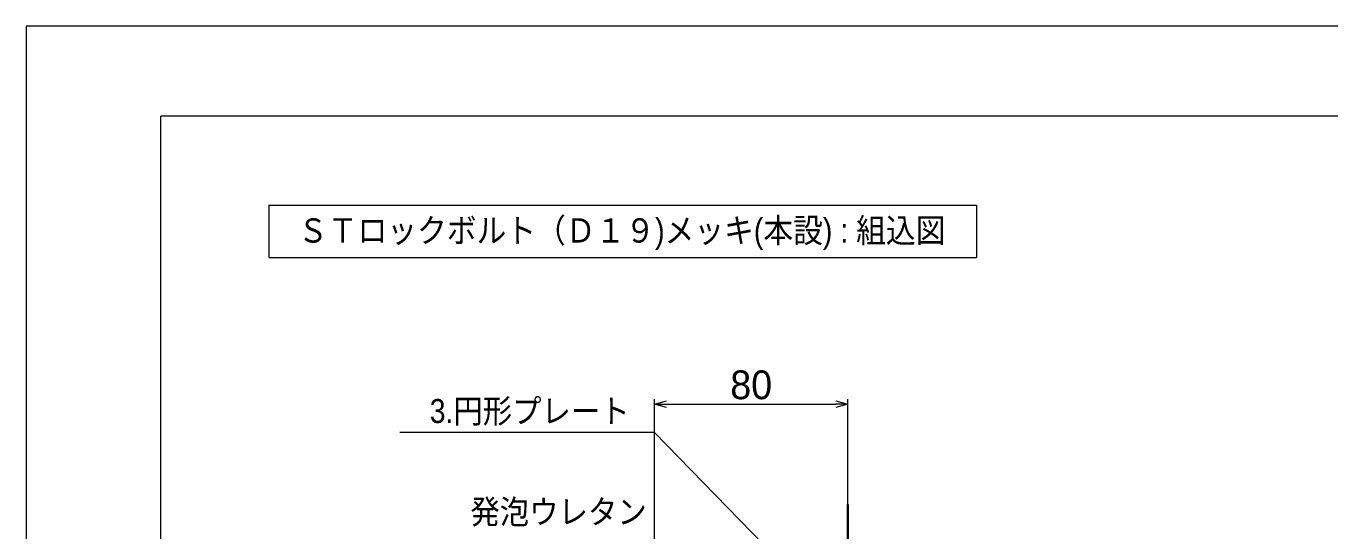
# Model space of a CAD drawing. Units: millimetres at full size, sheet at 1:2; details may follow other scales. Extents: x 2216 to 3898, y 1025 to 2213.
# Drawn here: x 2216 to 2755, y 2004 to 2213 of the extents above; entities that cross this region are included whole.
import ezdxf
from ezdxf.enums import TextEntityAlignment as Align

# ---------------------------------------------------------------- set-up
doc = ezdxf.new("R2010")
doc.units = ezdxf.units.MM
doc.header["$LTSCALE"] = 2
for name, color, linetype, lineweight in [('1外形線', 7, 'Continuous', 35), ('6寸法線', 4, 'Continuous', 13), ('7 枠・タイトル', 7, 'Continuous', 13), ('Defpoints_2', 1, 'Continuous', 13)]:
    doc.layers.add(name, color=color, linetype=linetype, lineweight=lineweight)
doc.styles.add('ＭＳ Ｐゴシック', font='')
doc.styles.get('ＭＳ Ｐゴシック').set_extended_font_data('MS PGothic')

msp = doc.modelspace()

# ---------------------------------------------------------------- linework, layer by layer
at = {"layer": '1外形線'}
msp.add_line((2555.699, 1917.699), (2555.689, 2015.332), dxfattribs=at)
at = {"layer": '6寸法線'}
for p, q in [((2475.698, 1887.079), (2475.698, 2058.731)), ((2475.698, 2056.731), (2480.698, 2058.071)), ((2480.698, 2055.391), (2475.698, 2056.731)), ((2475.698, 2056.731), (2480.698, 2056.731)), ((2480.698, 2056.731), (2550.698, 2056.731)), ((2550.698, 2058.071), (2555.698, 2056.731)), ((2555.698, 2056.731), (2550.698, 2055.391)), ((2555.698, 2056.731), (2550.698, 2056.731)), ((2555.689, 2015.332), (2555.698, 2058.731))]:
    msp.add_line(p, q, dxfattribs=at)
msp.add_lwpolyline([(2549.577, 1969.201), (2546.086, 1972.781), (2475.698, 2044.974), (2370.428, 2044.974)], dxfattribs=at)
at = {"layer": '7 枠・タイトル'}
for p, q in [((2271.595, 1062.049), (2271.595, 2175.602)), ((3842.291, 2175.602), (2271.595, 2175.602)), ((2316.326, 2138.829), (2608.874, 2138.829)), ((2316.326, 2138.829), (2316.326, 2117.258)), ((2608.874, 2138.829), (2608.874, 2117.258)), ((2316.326, 2117.258), (2608.874, 2117.258))]:
    msp.add_line(p, q, dxfattribs=at)
at = {"layer": 'Defpoints_2', "color": 7}
msp.add_lwpolyline([(2215.943, 1024.825), (3897.943, 1024.825), (3897.943, 2212.825), (2215.943, 2212.825)], close=True, dxfattribs=at)

# ---------------------------------------------------------------- texts
at = {"layer": '6寸法線', "color": 7, "style": 'ＭＳ Ｐゴシック'}
msp.add_text('80', height=11.88, dxfattribs=at).set_placement((2515.698, 2064.731), align=Align.MIDDLE_CENTER)
at = {"layer": '6寸法線', "style": 'ＭＳ Ｐゴシック', "width": 0.9}
for s, p in [('3.円形プレート', (2465.453, 2053.907)), ('発泡ウレタン', (2472.509, 2012.301))]:
    msp.add_text(s, height=9.897, dxfattribs=at).set_placement(p, align=Align.MIDDLE_RIGHT)
at = {"layer": '7 枠・タイトル', "style": 'ＭＳ Ｐゴシック', "width": 0.9}
msp.add_text('ＳＴロックボルト（Ｄ１９)メッキ(本設) : 組込図', height=10.02, dxfattribs=at).set_placement((2328.35, 2120.443), align=Align.BOTTOM_LEFT)

doc.saveas('drawing.dxf')
